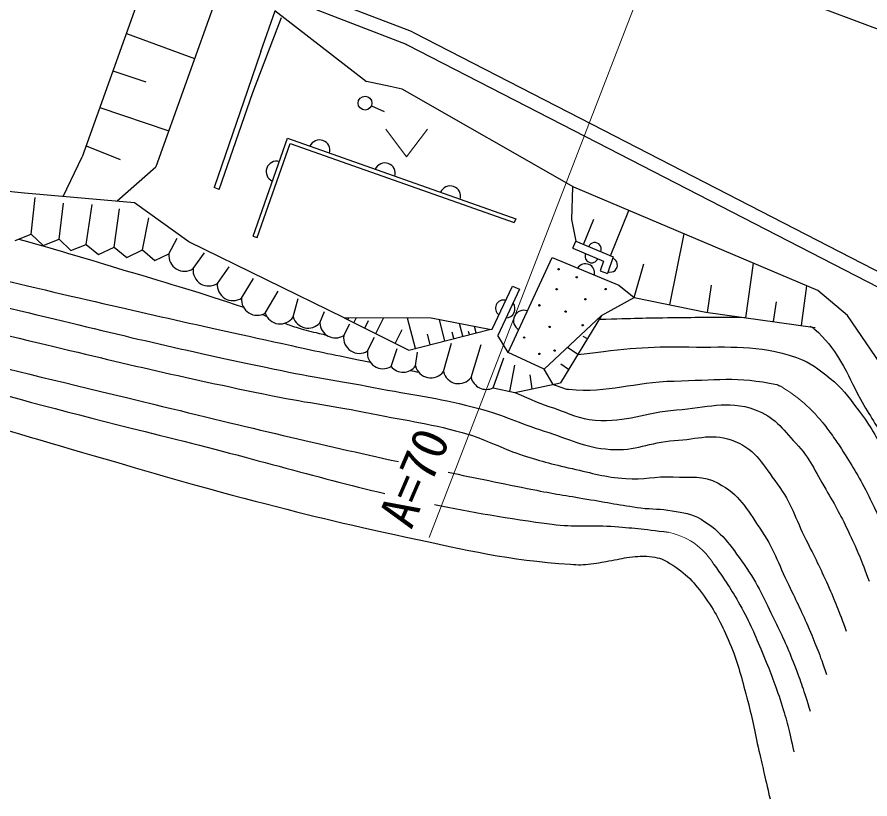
# Model space of a CAD drawing. Units: millimetres, scale not verified. Extents: x 40000 to 679996, y 20000 to 379998.
# Drawn here: x 302904 to 333693, y 275486 to 303726 of the extents above; entities that cross this region are included whole.
import ezdxf
from ezdxf.enums import TextEntityAlignment as Align

# ---------------------------------------------------------------- set-up
doc = ezdxf.new("R2010")
doc.units = ezdxf.units.MM
doc.header["$LTSCALE"] = 999.995
doc.layers.add('M-BGD', color=7, linetype='Continuous', lineweight=25)
doc.layers.add('M-STR-HTXT', color=7, linetype='Continuous', lineweight=13)
doc.styles.add('ＭＳ ゴシック', font='')
doc.styles.get('ＭＳ ゴシック').set_extended_font_data('MS Gothic')

msp = doc.modelspace()

# ---------------------------------------------------------------- linework, layer by layer
at = {"layer": 'M-BGD'}
for p, q in [((326018.6, 306287.8), (337931.3, 301805.6)), ((307747.9, 305654.1), (305258, 298680.2)), ((310331.4, 305083.3), (307914, 298312.5)), ((313309.9, 304679), (317129.7, 303212.4)), ((313073.7, 304238.3), (316951.7, 302741.8)), ((311706, 302482), (312219.9, 303953.4)), ((312211.1, 303958.7), (315523.2, 301403.3)), ((311411.2, 301000), (312451.2, 303711.1)), ((306849.6, 303138), (309311.9, 302227.8)), ((311706, 302482), (311219.9, 301067.6)), ((306364.5, 301779.3), (307557.9, 301381.6)), ((316374.8, 301216.3), (315523.2, 301403.3)), ((311219.9, 301067.6), (310016.2, 297564.3)), ((310204.6, 297497.2), (311411.2, 301000)), ((315694.2, 300516.6), (316150.4, 300312)), ((305894.6, 300463.3), (308379.2, 299615.5)), ((311424.3, 295808), (312665.7, 299346.7)), ((312665.7, 299346.7), (320905.2, 296442.3)), ((305400, 299078.1), (306620.2, 298584.8)), ((311565.9, 295758.4), (312757.5, 299155.3)), ((312757.5, 299155.3), (320855.3, 296300.8)), ((304565.4, 297241.1), (305258, 298680.2)), ((306520, 297084.8), (307914, 298312.5)), ((310204.6, 297497.2), (310016.2, 297564.3)), ((322957.9, 297597.2), (322924.4, 296418.5)), ((331810.5, 293854.2), (322999.2, 297584.6)), ((303414.8, 295882.8), (303557, 297209.8)), ((304423, 295704.7), (304577.6, 297004.4)), ((305403.2, 295515.8), (305620, 296951.3)), ((306410, 295419.2), (306601.8, 296803.7)), ((324332.2, 295102.7), (324991.3, 296737.4)), ((307428.2, 295313.1), (307657.8, 296471.1)), ((320905.2, 296442.3), (320855.3, 296300.8)), ((322924.4, 296418.5), (323076.3, 295633.8)), ((323353.6, 295516.6), (323722.2, 296430.9)), ((326470.8, 293333.4), (326988.2, 295893.1)), ((302833.6, 295654.4), (303414.8, 295882.8)), ((303414.8, 295882.8), (303841.7, 295476.4)), ((303841.7, 295476.4), (304423, 295704.7)), ((304423, 295704.7), (304849.8, 295298.4)), ((308385, 295177.8), (308679.3, 295736.2)), ((311424.3, 295808), (311565.9, 295758.4)), ((322967.3, 295375.9), (323076.3, 295633.8)), ((323076.3, 295633.8), (324426.3, 295062.9)), ((304849.8, 295298.4), (305403.2, 295515.8)), ((305403.2, 295515.8), (305846.3, 295150.2)), ((305846.3, 295150.2), (306410, 295419.2)), ((306410, 295419.2), (306864.5, 295044.1)), ((306864.5, 295044.1), (307428.2, 295313.1)), ((307428.2, 295313.1), (307882.8, 294938.1)), ((322967.3, 295375.9), (324076.7, 294906.7)), ((307882.8, 294938.1), (308385, 295177.8)), ((309259.7, 294639.1), (309669.8, 295211.9)), ((320636.5, 291611), (322226.6, 295039.5)), ((322226.6, 295039.5), (324624.7, 294038.5)), ((324426.3, 295062.9), (324222.4, 294468.5)), ((310135.3, 294108.7), (310563.7, 294706.5)), ((324076.7, 294906.7), (323957.6, 294559.4)), ((325178, 293594.7), (325524.8, 294813)), ((329212.1, 292868.6), (329487.7, 294836.3)), ((323957.6, 294559.4), (324222.4, 294468.5)), ((311011, 293578.3), (311434, 294285.9)), ((327834.7, 293061.4), (327972.5, 294045.3)), ((311862.9, 293033), (312330, 293822.2)), ((320057.1, 292458.3), (320789.5, 294012.1)), ((321045.3, 293893.1), (320264.3, 292226)), ((320789.5, 294012.1), (321045.3, 293893.1)), ((324624.7, 294038.5), (325178, 293594.7)), ((331217.5, 292587.8), (331418, 294020.1)), ((332887, 292948.2), (331810.5, 293854.2)), ((312872.5, 292894.8), (313055.3, 293562.3)), ((324005.7, 292945.9), (325178, 293594.7)), ((325178, 293594.7), (327774.2, 293069.9)), ((330214.8, 292728.2), (330315.1, 293444.4)), ((313832.1, 292677.7), (314006.9, 293095.7)), ((314839.4, 292794.2), (314882.4, 292880.8)), ((315063.3, 292683), (315149.3, 292856.2)), ((315850.3, 292292.3), (316129.4, 292854.4)), ((317283.7, 291759.3), (317003.7, 292852.8)), ((324005.7, 292945.9), (321931.1, 291005.7)), ((324005.7, 292945.9), (322526.1, 290515.1)), ((327774.2, 293069.9), (331712.6, 292518.4)), ((341519.9, 280197.3), (332887, 292948.2)), ((314695.7, 292222.6), (314917.5, 292645.1)), ((315456.8, 292487.6), (315596.4, 292768.7)), ((318350, 292032.3), (318154.9, 292793.9)), ((318991.4, 292196.6), (318874.1, 292654.8)), ((319475.8, 292320.6), (319417.1, 292549.7)), ((316558.1, 291940.9), (316809.1, 292446.4)), ((317816.8, 291895.8), (317719.3, 292276.6)), ((318670.7, 292114.5), (318612, 292343.6)), ((319233.6, 292258.6), (319204.3, 292373.2)), ((319960.2, 292444.7), (320057.1, 292458.3)), ((320636.5, 291611), (320264.3, 292226)), ((315554.7, 291665.6), (315812.8, 292167.5)), ((318293.7, 290919), (318588.2, 291942.3)), ((319296.2, 290711.6), (319655.2, 291894.9)), ((323492.7, 292103.2), (323340.2, 292187.2)), ((316404.7, 291103.2), (316627.6, 291749.7)), ((317291.2, 291126.5), (317359.9, 291628.8)), ((321931.1, 291005.7), (320636.5, 291611)), ((323147.6, 291536.6), (322777.5, 291797.3)), ((320086.7, 290331.6), (320474.1, 291421.1)), ((320690.5, 290206.6), (320867.8, 291148.3)), ((322252.4, 290458.2), (321931.1, 291005.7)), ((322816.4, 290992), (322536.9, 291194.9)), ((321495.1, 290300.3), (321424.1, 290801)), ((320868.5, 290169.8), (322526.1, 290515.1)), ((320086.7, 290331.6), (320868.5, 290169.8))]:
    msp.add_line(p, q, dxfattribs=at)
for points in [[(317129.7, 303212.4), (317217.2, 303167.6), (323653.2, 299855.2), (335035.3, 293997)], [(316951.7, 302741.8), (316988.8, 302722.8), (323424.3, 299410.6), (334806.5, 293552.4)], [(314712.9, 292857), (317046.3, 291698.5), (319960.2, 292444.7), (317858.6, 292851.3), (314712.9, 292857), (309102.5, 295609.2), (307140.1, 297017.5), (303177.9, 297361.5), (295691.9, 298127.8), (293277.5, 299140.6), (287315.7, 300980.5), (284093.9, 302177), (282159.5, 301868.9), (279822.1, 301045.6), (278214, 300680.3)], [(322999.2, 297584.6), (316811.3, 301120.5), (316374.8, 301216.3)]]:
    msp.add_lwpolyline(points, dxfattribs=at)
for centre, radius in [((315466.1, 300618.8), 250), ((322450.2, 294620.1), 25), ((323106, 294330.2), 25), ((322383.6, 293893.8), 25), ((324149.1, 293902.3), 25), ((323420.4, 293535.2), 25), ((321762.4, 293314.1), 25), ((322707.4, 293088.4), 25), ((322127, 292536.3), 25), ((323323.1, 292593.6), 25), ((321210, 292149.2), 25), ((321761.7, 291559), 25), ((322310.1, 291678.9), 25)]:
    msp.add_circle(centre, radius, dxfattribs=at)
for centre, radius, start, end in [((313823.2, 298911.2), 375.9, 344.53275, 156.63302), ((312271.9, 298145.8), 375.9, 74.61922, 246.71949), ((316181, 298080.1), 375.9, 344.53275, 156.63302), ((318538.8, 297249), 375.9, 344.53275, 156.63302), ((323755.9, 295346.4), 235.4, 337.07826, 157.07826), ((308946.5, 295110.1), 565.6, 173.12894, 303.61724), ((323645.8, 295089), 238.3, 157.0762, 337.0762), ((324325.2, 294768.1), 253.2, 251.06658, 71.06658), ((323420.4, 294481.4), 332.4, 346.90332, 147.7871), ((309822.2, 294579.7), 565.6, 173.97324, 303.61724), ((310697.8, 294049.3), 565.6, 173.97324, 303.61724), ((311573.4, 293518.9), 565.6, 173.97324, 300.78044), ((320469.8, 293210.2), 297.7, 74.96117, 234.55986), ((320543.2, 293195.6), 336, 273.0915, 36.70588), ((321198.2, 292760.7), 375.9, 69.06879, 241.16906), ((312401, 293207.3), 565.6, 197.94844, 326.46494), ((313413.9, 293058.5), 565.6, 196.82104, 317.68374), ((314397.1, 292702.9), 565.6, 182.55814, 301.86354), ((315256.1, 292146), 565.6, 172.21954, 301.86354), ((316115.1, 291589), 565.6, 172.21954, 300.79354), ((316838.7, 291465.8), 565.6, 219.87924, 323.13064), ((317841.2, 291258.4), 565.6, 193.48674, 323.13064), ((318843.7, 291051), 565.6, 193.48674, 323.13064), ((319846.3, 290843.5), 565.6, 193.48674, 295.16214)]:
    msp.add_arc(centre, radius, start, end, dxfattribs=at)
for points, knots in [([(280388.3, 299165.6), (280744.3, 299226.4), (281082.2, 299279.5), (281539.3, 299324.3), (282319.8, 299400.9), (282765.5, 299480.6), (283545.6, 299400.7), (285868.5, 299162.6), (287116.2, 298649.8), (289349.1, 297966.6), (291601.3, 297277.5), (292805, 296708.2), (295067, 296051.6), (298485.8, 295059), (300450.7, 294684.5), (303916.3, 293870.4), (307382.5, 293056.2), (309329.3, 292622.2), (312807.4, 291860.8), (313826.6, 291637.7), (314399.1, 291520.1), (315420.4, 291307.3), (315502.1, 291290.2), (315579.3, 291274.2), (315652.8, 291258.9)], [0, 0, 0, 0, 1, 1, 1, 2, 2, 2, 3, 3, 3, 4, 4, 4, 5, 5, 5, 6, 6, 6, 7, 7, 7, 8, 8, 8, 8]), ([(280325.4, 298554.1), (280723.6, 298566.5), (281094, 298565.6), (281598, 298551.2), (282428.9, 298527.5), (282899.5, 298515.8), (283719.1, 298376.4), (285937.1, 297999.2), (287136.8, 297566.3), (289293.6, 296925.8), (291458.5, 296282.8), (292635.2, 295803.7), (294808.1, 295188.5), (298220.1, 294222.5), (300164.6, 293802.8), (303612.3, 292973), (307060, 292143.1), (308990.7, 291670.5), (312464.1, 290956.1), (313850.8, 290671), (314639.3, 290572.5), (316028.8, 290301.5), (317417.4, 290030.7), (318214.8, 289959.9), (319579.7, 289588.1), (320520.1, 289332), (321008.3, 289065.4), (321937.7, 288771.9), (322860.1, 288480.6), (323359.3, 288178.9), (324324.2, 288110.4), (325230.7, 288046.1), (325721.7, 288374.8), (326628.9, 288428.7), (327488.3, 288479.8), (328040.7, 288735.2), (328832.8, 288397.7), (329606.7, 288068), (329843.3, 287539.6), (330345, 286864.4), (330876.5, 286149.5), (330990.3, 285633.3), (331388.1, 284836.3), (331702.2, 284207.1), (331888.2, 283858.9), (332172, 283215.5), (332455.9, 282571.6), (332539.7, 282347.3), (332840.5, 281542.4)], [0, 0, 0, 0, 1, 1, 1, 2, 2, 2, 3, 3, 3, 4, 4, 4, 5, 5, 5, 6, 6, 6, 7, 7, 7, 8, 8, 8, 9, 9, 9, 10, 10, 10, 11, 11, 11, 12, 12, 12, 13, 13, 13, 14, 14, 14, 15, 15, 15, 16, 16, 16, 16]), ([(280244.4, 297767.4), (280683.8, 297762.2), (281086, 297749.9), (281638.7, 297714.1), (282524.7, 297656.7), (283026.4, 297633.2), (283898.2, 297464.6), (286024.5, 297053.5), (287169.9, 296615), (289239, 295975.2), (291314.1, 295333.6), (292441.4, 294860.8), (294528.7, 294259.8), (297923.6, 293282.1), (299862.1, 292866.6), (303298.8, 292047.6), (306735.8, 291228.5), (308658.7, 290753.2), (312121.4, 290050.2), (313507.2, 289768.8), (314299.6, 289694.6), (315684.7, 289409.4), (317067.2, 289124.8), (317864.9, 289052.4), (319217.3, 288648.3), (319582.8, 288539.1), (319773, 288435.3), (320128.4, 288296.7), (320484, 288158), (320675.1, 288058.3), (321037.2, 287937.8), (321767.8, 287694.7), (322187.7, 287587.7), (322939, 287419.1), (323689.8, 287250.6), (324107.9, 287114.1), (324875.1, 287055.2), (325544.6, 287003.9), (325922.3, 287150), (326593, 287117.9), (327231.4, 287087.3), (327646.7, 287185), (328213.3, 286889.2), (328977.9, 286490), (329223.2, 285979), (329715.5, 285270.8), (330231.4, 284528.5), (330364.2, 284018.3), (330759.8, 283205.5), (331059.2, 282590.2), (331233.7, 282248.2), (331501.6, 281618.5), (331769.6, 280988.4), (331848.3, 280769.1), (332130.7, 279982.1)], [0, 0, 0, 0, 1, 1, 1, 2, 2, 2, 3, 3, 3, 4, 4, 4, 5, 5, 5, 6, 6, 6, 7, 7, 7, 8, 8, 8, 9, 9, 9, 10, 10, 10, 11, 11, 11, 12, 12, 12, 13, 13, 13, 14, 14, 14, 15, 15, 15, 16, 16, 16, 17, 17, 17, 18, 18, 18, 18]), ([(264951.2, 295972.2), (266639.2, 296309), (267100.8, 296401.2), (268489.6, 296610.3), (269873.7, 296818.6), (270647.8, 297004.1), (272047, 297041.2), (273441.6, 297078.1), (274219.9, 296912.7), (275610.4, 296800.4), (277004.6, 296687.8), (277775.8, 296481), (279174.2, 296451.1), (280046.9, 296432.4), (280533.1, 296547.8), (281405.7, 296574.1), (282273, 296600.1), (282767.2, 296691.4), (283627.2, 296575.9), (285771.4, 296287.9), (286911.4, 295780.2), (288968.5, 295110.4), (291039, 294436.3), (292151.5, 293915.2), (294235.3, 293283.4), (299484.4, 291691.9), (302496.5, 291047), (307825, 289745.6), (311340.6, 288886.9), (313839.6, 288288), (316677.8, 287670.2)], [0, 0, 0, 0, 1, 1, 1, 2, 2, 2, 3, 3, 3, 4, 4, 4, 5, 5, 5, 6, 6, 6, 7, 7, 7, 8, 8, 8, 9, 9, 9, 10, 10, 10, 10]), ([(302973.5, 295709.4), (304698.8, 295210.9), (305285.9, 295039.3), (306847.1, 294564.7), (308509.3, 294059.4), (309468.2, 293803.6), (311076.8, 293243.6)], [0, 0, 0, 0, 1, 1, 1, 2, 2, 2, 2]), ([(265039.8, 293354.4), (268366, 293346.8), (269248.3, 293309), (271942.1, 293420.5), (272478.4, 293442.7), (272778.9, 293453.2), (273314.8, 293484.4), (273850.7, 293515.6), (274150.7, 293537.3), (274686.3, 293573.4), (275222, 293609.5), (275521.8, 293634), (276057.6, 293669.2), (276593.2, 293704.3), (276893.1, 293727.1), (277429.2, 293753.5), (277965.3, 293779.8), (278265.8, 293789), (278802.1, 293807.9), (279150.6, 293820.3), (279345.9, 293824.8), (279694.4, 293835.7), (280043.3, 293846.7), (280238.7, 293856.3), (280587.8, 293863.9), (280936.5, 293871.5), (281131.9, 293877.3), (281480.7, 293874.7), (281828.8, 293872.1), (282023.9, 293868.2), (282371.6, 293850.6), (282718.9, 293833.1), (282913.6, 293817.3), (283258.7, 293774.1), (284084.5, 293670.8), (284545.7, 293595), (285361.2, 293428.8), (286177.4, 293262.4), (286631.3, 293152), (287439.5, 292950), (288249.6, 292747.6), (288698.5, 292615.2), (289503.7, 292393.7), (290309.5, 292172), (290756.9, 292033.4), (291563.7, 291815.4), (292369.4, 291597.8), (292823.2, 291485.6), (293629.6, 291271), (295909.3, 290664.2), (297192.6, 290346.9), (299462.2, 289703.3), (301736.1, 289058.4), (302998.1, 288656.3), (305269.3, 288001.7), (307538.3, 287347.6), (308801.3, 286951.1), (311085.6, 286352.9), (313363, 285756.4), (314643.7, 285436.9), (316945.7, 284943.6), (319244.6, 284450.9), (320539, 284128.8), (322884.1, 283960.5), (323170, 283940), (323333.1, 283940.3), (323617.8, 283973.8), (323915.2, 284008.8), (324078.2, 284052.8), (324373.4, 284102.9), (324665.4, 284152.4), (324826, 284203.6), (325121, 284228.7), (325397.2, 284252.1), (325556.1, 284271), (325830.5, 284232.4), (326095.1, 284195.2), (326246, 284137.5), (326472, 283995), (327065.6, 283620.7), (327356.4, 283316), (327758.3, 282740.7), (328169.5, 282152), (328349, 281782.7), (328628.4, 281121.1), (328922.4, 280424.8), (329017.5, 280006.8), (329216.7, 279277.8), (329420.1, 278533.5), (329485.3, 278104.4), (329657.7, 277352.3), (329824.7, 276623.4), (329876.9, 276395.9), (330085.6, 275486.2)], [0, 0, 0, 0, 1, 1, 1, 2, 2, 2, 3, 3, 3, 4, 4, 4, 5, 5, 5, 6, 6, 6, 7, 7, 7, 8, 8, 8, 9, 9, 9, 10, 10, 10, 11, 11, 11, 12, 12, 12, 13, 13, 13, 14, 14, 14, 15, 15, 15, 16, 16, 16, 17, 17, 17, 18, 18, 18, 19, 19, 19, 20, 20, 20, 21, 21, 21, 22, 22, 22, 23, 23, 23, 24, 24, 24, 25, 25, 25, 26, 26, 26, 27, 27, 27, 28, 28, 28, 29, 29, 29, 30, 30, 30, 31, 31, 31, 31]), ([(292468.8, 292832), (292829.9, 292722.1), (292923.1, 292693.7), (293215.6, 292609.9), (293508.2, 292526.1), (293673.1, 292482.7), (293966.8, 292402.9), (299455.9, 290910.5), (302510.4, 289994.2), (308033, 288631), (311258.9, 287834.7), (313636.6, 287120.6), (316181.4, 286517.3)], [0, 0, 0, 0, 1, 1, 1, 2, 2, 2, 3, 3, 3, 4, 4, 4, 4]), ([(323924, 292811), (325205.5, 292848.9), (325536.1, 292858.7), (326569.7, 292872.2), (327602.5, 292885.8), (327933, 292884.6), (329214, 292880.3)], [0, 0, 0, 0, 1, 1, 1, 2, 2, 2, 2]), ([(312564.6, 292668.4), (312711.3, 292611.5), (312857.3, 292558), (313049.6, 292497.8), (313342, 292406.2), (313511.4, 292374.1), (313809.4, 292302.7), (313916.8, 292276.9), (313998.1, 292257.7), (314075.5, 292240.1)], [0, 0, 0, 0, 1, 1, 1, 2, 2, 2, 3, 3, 3, 3]), ([(331521.8, 292566), (331561.7, 292546.4), (331573.1, 292540.8), (331604.7, 292522.3), (331636.3, 292503.8), (331656.2, 292496), (331683.4, 292471.5), (332119.3, 292078.5), (332324.1, 291805.1), (332628.1, 291303), (332942.6, 290783.9), (333053.8, 290456.7), (333351.2, 289927.6), (333702.4, 289302.7), (333931.8, 288971.6), (334296.1, 288354.2), (334660.5, 287736.7), (334774, 287538.9), (335216.9, 286766.4)], [0, 0, 0, 0, 1, 1, 1, 2, 2, 2, 3, 3, 3, 4, 4, 4, 5, 5, 5, 6, 6, 6, 6]), ([(323147.6, 291536.6), (324994.3, 291762.7), (325585.5, 291838.4), (327153.7, 291811.7), (328677.7, 291785.8), (329593.7, 291918.3), (331037.2, 291428.6), (331565.8, 291249.2), (331816.9, 291025.8), (332252.9, 290677.2), (332695.3, 290323.4), (332882.8, 290052.4), (333225.1, 289601), (333665, 289020.9), (333869.7, 288663.2), (334221.2, 288025.6), (334573.3, 287386.9), (334676.9, 287145.3), (335022.6, 286339.3)], [0, 0, 0, 0, 1, 1, 1, 2, 2, 2, 3, 3, 3, 4, 4, 4, 5, 5, 5, 6, 6, 6, 6]), ([(322252.4, 290458.2), (322383, 290406.9), (322420, 290392.3), (322529.9, 290357.5), (322639.1, 290323), (322698.8, 290291), (322812.8, 290280.5), (324301.4, 290144.3), (325133.4, 290550), (326627.9, 290580.9), (328073.8, 290610.8), (328915.8, 290761.9), (330328.3, 290451.3), (330358, 290444.8), (330372.3, 290433.5), (330400.3, 290421.4), (330428.2, 290409.3), (330437.2, 290405.2), (330471.4, 290389.5)], [0, 0, 0, 0, 1, 1, 1, 2, 2, 2, 3, 3, 3, 4, 4, 4, 5, 5, 5, 6, 6, 6, 6]), ([(320871.1, 290170.7), (321540, 289876.9), (321734.3, 289791.3), (322304.8, 289594.4), (322869.7, 289399.4), (323177.9, 289211.9), (323773.8, 289166.6), (324925.8, 289079.1), (325556, 289456.4), (326708.7, 289534.2), (327815.3, 289608.9), (328503.4, 289917.4), (329548.1, 289545), (330247.7, 289295.6), (330509.3, 288879.2), (331016, 288336), (331544.4, 287769.5), (331702.8, 287339.9), (332096.6, 286672.7), (332461.1, 286055.1), (332652.4, 285700.1), (332958.8, 285051.8), (333265.7, 284402.6), (333355.1, 284167.7), (333664.9, 283354.5)], [0, 0, 0, 0, 1, 1, 1, 2, 2, 2, 3, 3, 3, 4, 4, 4, 5, 5, 5, 6, 6, 6, 7, 7, 7, 8, 8, 8, 8]), ([(331993.6, 289072.4), (332161.1, 288852.1), (332205.5, 288793.7), (332335.7, 288611), (332465.9, 288428.3), (332540.5, 288326.8), (332660.4, 288137.1), (333045.6, 287527.7), (333258.6, 287182.7), (333588.5, 286541.7), (333918.9, 285899.9), (334016, 285663.9), (334348.3, 284857)], [0, 0, 0, 0, 1, 1, 1, 2, 2, 2, 3, 3, 3, 4, 4, 4, 4]), ([(318472.4, 287286.6), (319416.3, 287088.4), (320419.8, 286882.8), (321523.9, 286661.5), (322281.7, 286509.6), (322710.3, 286445.6), (323472.6, 286318.6), (324235.2, 286191.5), (324659.3, 286099.4), (325426, 285999.9), (325864.4, 285943.1), (326118.2, 285974.3), (326552.5, 285892.1), (326971.9, 285812.7), (327237.2, 285808.1), (327601.5, 285585.5), (328352.3, 285126.9), (328640.1, 284666.6), (329149, 283948.9), (329673, 283210), (329860, 282726), (330261.3, 281913.9), (330563.5, 281302.4), (330720.4, 280952.6), (330968.3, 280317.2), (331216.5, 279680.9), (331286.3, 279453.6), (331529.8, 278661.2)], [0, 0, 0, 0, 1, 1, 1, 2, 2, 2, 3, 3, 3, 4, 4, 4, 5, 5, 5, 6, 6, 6, 7, 7, 7, 8, 8, 8, 9, 9, 9, 9]), ([(317970.2, 286120.2), (319257, 285855.1), (320636.4, 285617.2), (322221.4, 285409.6), (323042.6, 285302.1), (323514.1, 285389.8), (324340.4, 285332.6), (325157.1, 285276), (325431.7, 285242.7), (326425.5, 285120.8)], [0, 0, 0, 0, 1, 1, 1, 2, 2, 2, 3, 3, 3, 3]), ([(328058.8, 283957.3), (328559.8, 283239.5), (328712.7, 283019.7), (329062.9, 282378.1), (329416.3, 281730.7), (329570, 281344.1), (329853.3, 280663.1), (330126.4, 280006.8), (330274.3, 279635.4), (330488.4, 278957.5), (330703, 278278), (330758.4, 278032.8), (330948.7, 277192.2)], [0, 0, 0, 0, 1, 1, 1, 2, 2, 2, 3, 3, 3, 4, 4, 4, 4])]:
    msp.add_open_spline(points, degree=3, knots=knots, dxfattribs=at)
for points in [[(311757.2, 292986.6), (311807.1, 292966.4), (311858.1, 292945.7), (311912.1, 292924.2)], [(317094.7, 290962.3), (317190.8, 290942.7), (317292.8, 290922), (317402.9, 290899.7)]]:
    msp.add_open_spline(points, degree=3, dxfattribs=at)
at = {"layer": 'M-STR-HTXT'}
for p, q in [((328574.6, 312915.7), (317781.7, 284924.5)), ((316216.2, 299676), (316966.2, 298676)), ((316966.2, 298676), (317716.2, 299676))]:
    msp.add_line(p, q, dxfattribs=at)
for points in [[(331993.6, 289072.4), (331699, 289414.1), (331602.3, 289523.2), (331316, 289775), (331009.7, 290044.4), (330877, 290127.6), (330471.4, 290389.5)], [(328058.8, 283957.3), (327838, 284282.9), (327733.3, 284414.9), (327457.5, 284637.9), (327111.4, 284917.7), (326895.6, 284970.4), (326425.5, 285120.8)]]:
    msp.add_open_spline(points, degree=3, knots=[0, 0, 0, 0, 1, 1, 1, 2, 2, 2, 2], dxfattribs=at)

# ---------------------------------------------------------------- texts
at = {"layer": 'M-STR-HTXT', "style": 'ＭＳ ゴシック'}
msp.add_text('A=70', height=1320, rotation=66.705, dxfattribs=at).set_placement((317501.8, 285032.5), align=Align.BOTTOM_LEFT)

doc.saveas('drawing.dxf')
